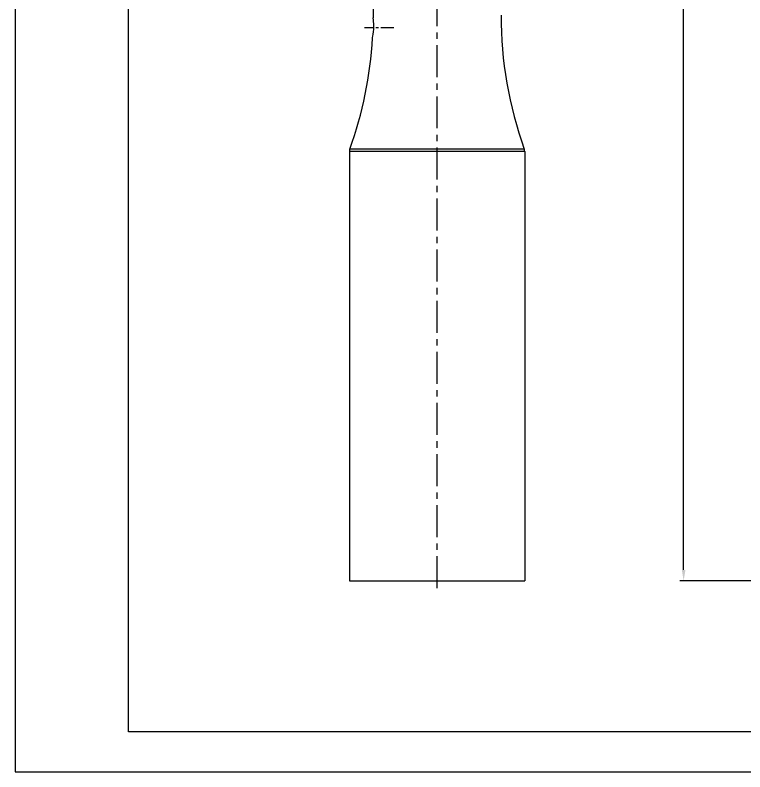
# Model space of a CAD drawing. Extents: x 40217 to 40811, y 11735 to 12155.
# Drawn here: x 40216.8 to 40416.6, y 11735.1 to 11942.4 of the extents above; entities that cross this region are included whole.
import ezdxf

# ---------------------------------------------------------------- set-up
doc = ezdxf.new("R2010")
doc.units = 0
doc.header["$LTSCALE"] = 7
doc.header["$MEASUREMENT"] = 0
doc.linetypes.add('CENTER', pattern=[2, 1.25, -0.25, 0.25, -0.25])
doc.layers.get('0').update_dxf_attribs({"color": 2, "linetype": 'CONTINUOUS'})
for name, color, linetype in [('08_ALL_FEATURES', 7, 'CONTINUOUS'), ('CL', 1, 'CENTER'), ('DIM', 2, 'CONTINUOUS')]:
    doc.layers.add(name, color=color, linetype=linetype)

# ---------------------------------------------------------------- blocks, each defined once
blk = doc.blocks.new('BORDER')
for p, q in [((0, 1), (0, 0)), ((0, 0), (1, 0))]:
    blk.add_line(p, q)

msp = doc.modelspace()

# ---------------------------------------------------------------- linework, layer by layer
at = {"color": 4}
for p, q in [((40247.77103, 11746.11559), (40247.77103, 12136.11559)), ((40796.77103, 11746.11559), (40247.77103, 11746.11559))]:
    msp.add_line(p, q, dxfattribs=at)
at = {"color": 7, "linetype": 'Continuous'}
for p, q in [((40314.79705, 11944.92858), (40314.79444, 11941.68199)), ((40314.80075, 11941.6026), (40314.79444, 11941.68199)), ((40314.61861, 11936.20727), (40314.62949, 11936.28391))]:
    msp.add_line(p, q, dxfattribs=at)
for points in [[(40314.96422, 11938.94484), (40314.97159, 11939.35957), (40314.95648, 11940.05463), (40314.91397, 11940.67582), (40314.86087, 11941.16914), (40314.80637, 11941.5699)], [(40314.63679, 11936.31519), (40314.71538, 11936.70907), (40314.80124, 11937.20887), (40314.88548, 11937.84445), (40314.94601, 11938.55296), (40314.96422, 11938.94484)]]:
    msp.add_lwpolyline(points, dxfattribs=at)
at = {"layer": '08_ALL_FEATURES', "color": 7, "linetype": 'Continuous'}
for p, q in [((40308.29703, 11905.07855), (40308.29703, 11787.42814)), ((40356.29703, 11905.07844), (40308.29703, 11905.07855)), ((40356.1795, 11905.75411), (40308.41456, 11905.75425)), ((40356.29703, 11905.07844), (40356.29703, 11787.42814)), ((40308.29706, 11787.42814), (40356.297, 11787.42814))]:
    msp.add_line(p, q, dxfattribs=at)
for centre, radius, start, end in [((40458.35685, 11942.4286), 108.55975, 180.0000162, 199.7445063), ((40206.23729, 11942.42861), 108.55972, 340.2554129, 356.7146966), ((40310.31166, 11905.07632), 2.01463, 160.3322306, 179.9330188), ((40354.28252, 11905.07601), 2.01451, 0.0696254, 19.6707666)]:
    msp.add_arc(centre, radius, start, end, dxfattribs=at)
at = {"layer": 'CL'}
msp.add_line((40332.29703, 11785.42814), (40332.29703, 12133.2351), dxfattribs=at)
at = {"layer": 'CL', "ltscale": 0.4}
msp.add_line((40320.43383, 11938.92858), (40312.41616, 11938.92858), dxfattribs=at)
at = {"layer": 'DIM'}
for p, q in [((40399.80356, 11790.42814), (40399.80356, 12128.23503)), ((40641.80206, 11787.42814), (40398.80356, 11787.42814))]:
    msp.add_line(p, q, dxfattribs=at)
msp.add_solid([(40399.30356, 11790.42814), (40400.30356, 11790.42814), (40399.80356, 11787.42814)], dxfattribs=at)

# ---------------------------------------------------------------- block references
at = {"xscale": 594, "yscale": 420, "zscale": 594}
msp.add_blockref('BORDER', (40216.77103, 11735.11559), dxfattribs=at)

doc.saveas('drawing.dxf')
